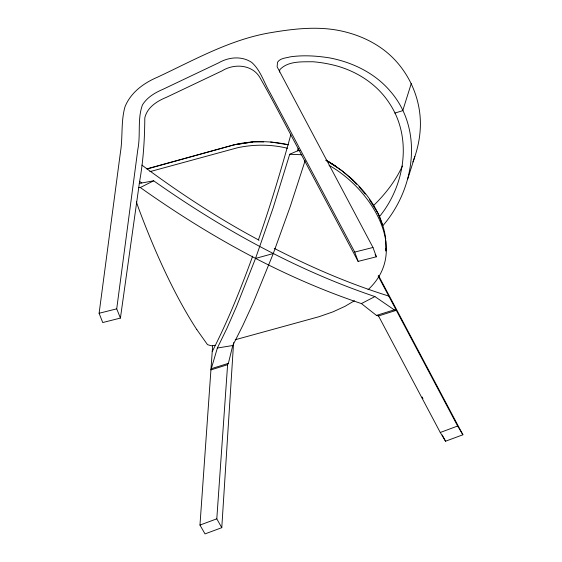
<?xml version="1.0" encoding="UTF-8"?>
<svg xmlns="http://www.w3.org/2000/svg" width="562" height="562" viewBox="0 0 562 562"><rect width="100%" height="100%" fill="white"/><g stroke="black" fill="none" stroke-linecap="round" stroke-linejoin="round"><path stroke-width="0.84" d="M212.647 345.553L199.967 525.077L205.025 533.9L221.779 527.676L233.595 342.644M221.779 527.676L216.799 518.831L227.61 364.682L228.369 363.361L232.759 345.518L242.763 325.602L252.886 303.62L273.28 253.553L290.336 206.268L305.11 160.732M279.595 72.055L279.785 69.716C288.074 60.822 301.822 61.897 312.964 61.743C321.232 62.438 329.409 63.892 337.404 66.105C358.458 72.154 377.804 85.045 389.684 103.675C412.663 138.421 404.759 185.973 379.132 217.016M385.827 251.066L385.813 240.712M383.151 225.334C414.672 188.895 423.762 129.78 390.471 91.437C375.212 73.327 352.985 62.445 330.006 57.97C316.961 55.849 303.691 55.006 290.554 56.79C286.142 58.083 280.269 57.935 277.509 62.256L277.129 66.815L372.978 247.477L376.371 256.792L358.12 261.393L298.127 148.516C285.278 124.616 272.992 100.408 259.503 76.861C251.551 64.349 233.918 63.436 222.123 70.84L166.577 97.24C157.107 101.125 147.314 107.159 144.806 117.851C144.666 139.144 143.373 160.409 139.615 181.4L120.416 318.078L102.727 322.539L99.102 313.273L120.451 152.211C122.93 137.177 120.788 121.596 124.982 106.85C130.672 92.54 143.703 83.028 157.472 77.198C193.988 60.134 229.732 39.691 269.985 32.793C294.355 28.641 319.623 25.662 343.979 31.591A134.051 106.661 -26 0 1 379.512 46.885C406.944 65.171 422.926 98.596 420.081 131.417A134.051 106.963 -26 0 1 412.88 161.975M120.416 318.078L116.713 308.84L137.831 149.443C140.774 134.754 137.247 118.982 142.474 104.876C147.216 97.226 155.084 92.66 163.163 89.218L218.702 62.818C228.755 56.994 241.667 55.764 251.664 62.368C260.796 70.412 263.957 82.754 270.118 92.892L354.727 252.078L358.12 261.393M385.841 250.132L386.101 248.474M227.61 364.682L210.926 369.908L217.361 348.011L226.929 328.334L236.525 306.473L255.534 258.422L273.111 207.989L289.718 154.269L297.46 150.883L300.003 150.37M290.814 134.747C281.014 170.124 270.575 205.355 258.365 239.988M297.46 150.883L298.127 148.516M411.243 83.583L402.75 110.651L394.868 113.088M407.661 179.166L414.84 156.538M252.668 256.139C240.908 288.622 227.968 320.747 212.225 351.531M402.392 166.008C395.592 180.88 385.427 193.981 373.758 205.341M368.082 289.697C411.159 249.676 369.705 188.024 329.121 165.404M354.439 300.747L345.005 306.332L332.95 311.861L318.97 316.722L235.267 339.736M361.408 303.585L376.449 315.408L378.514 315.942L440.271 432.487L445.54 441.219L462.898 434.77L457.63 426.038L396.315 310.329L394.25 309.859L374.917 296.581L361.408 303.585C282.096 277.024 208.376 235.78 140.31 187.525L138.702 187.42M140.31 187.525L153.679 180.809C221.899 228.832 295.682 269.851 374.917 296.581M440.271 432.487L457.63 426.038M199.967 525.077L216.799 518.831M378.514 315.942L396.315 310.329L378.163 276.061M376.449 315.408L394.25 309.859M211.67 368.588L228.369 363.361M147.75 168.825L234.277 144.771L252.584 141.989L234.277 144.771L146.724 168.874M149.794 171.677L237.81 147.673C254.172 144.265 271.242 144.293 287.498 148.263M255.534 258.422L273.28 253.553M99.102 313.273L116.713 308.84M354.727 252.078L372.978 247.477M139.243 183.437L153.679 180.809M234.277 144.771C252.064 140.521 270.568 140.746 288.369 144.743M232.759 345.518L217.361 348.011M214.972 345.314L211.319 345.785L207.504 344.654L196.833 329.613M252.366 141.736L263.69 141.905M289.718 154.269L301.766 154.747M270.652 142.01L288.327 144.764M388.763 296.062C349.22 283.74 311.06 267.294 274.256 248.362M326.592 160.514C355.339 177.374 381.198 204.905 385.75 238.99M259.068 240.192C218.091 218.344 179.173 192.78 141.919 165.109M326.578 160.416L341.829 170.637L353.54 180.655M325.925 160.198L336.392 166.647L325.946 160.226M139.615 181.4L141.743 182.924M349.838 177.156L356.61 184.308M359.006 186.844L365.293 194.094M369.494 199.728L378.458 213.996L382.659 225.587M375.142 254.474L376.371 256.792M378.486 275.471L462.898 434.77M422.125 397.025L422.94 398.577M442.252 435.016L445.54 441.219M136.376 201.898L138.688 208.516A347.014 95.111 76.8 0 0 196.833 329.627"/></g></svg>
